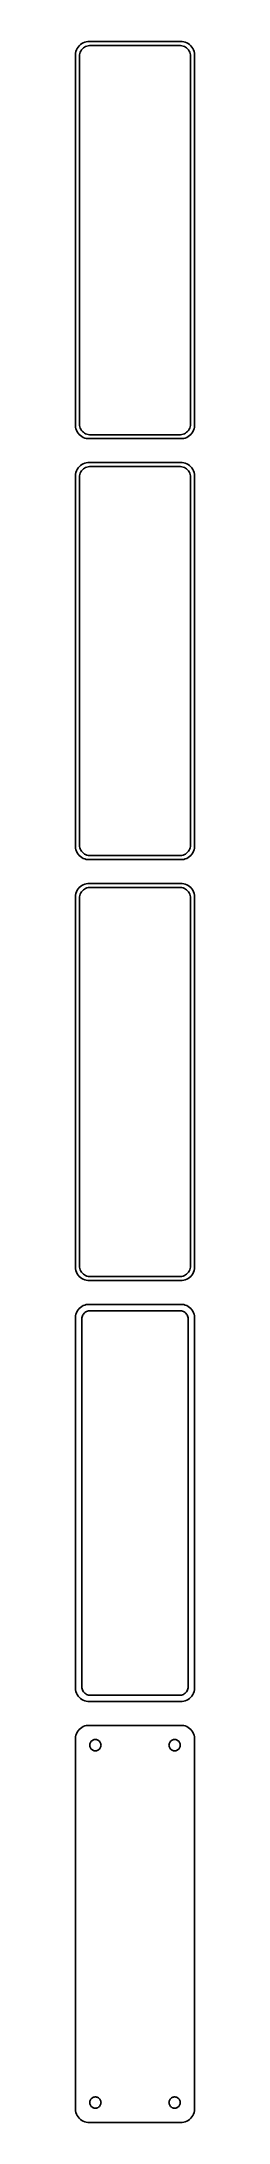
# Model space of a CAD drawing. Header units: metres. Extents: x -22 to 22, y 720 to 1506.
import ezdxf

# ---------------------------------------------------------------- set-up
doc = ezdxf.new("R2010")
doc.units = ezdxf.units.M

msp = doc.modelspace()

# ---------------------------------------------------------------- linework, layer by layer
for p, q in [((-22.4606, 1501.63), (-22.5, 1501)), ((-22.3429, 1502.24), (-22.4606, 1501.63)), ((-22.1489, 1502.84), (-22.3429, 1502.24)), ((-21.8815, 1503.41), (-22.1489, 1502.84)), ((-21.5451, 1503.94), (-21.8815, 1503.41)), ((-21.1448, 1504.42), (-21.5451, 1503.94)), ((-20.6871, 1504.85), (-21.1448, 1504.42)), ((-20.9684, 1501), (-20.8743, 1501.49)), ((-20.8743, 1501.49), (-20.7191, 1501.97)), ((-20.7191, 1501.97), (-20.5052, 1502.43)), ((-20.1791, 1505.22), (-20.6871, 1504.85)), ((-20.5052, 1502.43), (-20.2361, 1502.85)), ((-20.2361, 1502.85), (-19.9159, 1503.24)), ((-19.6289, 1505.52), (-20.1791, 1505.22)), ((-19.9159, 1503.24), (-19.5497, 1503.58)), ((-19.0451, 1505.76), (-19.6289, 1505.52)), ((-19.5497, 1503.58), (-19.1433, 1503.88)), ((-19.1433, 1503.88), (-18.7031, 1504.12)), ((-18.4369, 1505.91), (-19.0451, 1505.76)), ((-18.7031, 1504.12), (-18.2361, 1504.3)), ((-17.8139, 1505.99), (-18.4369, 1505.91)), ((-18.2361, 1504.3), (-17.7495, 1504.43)), ((17.8139, 1505.99), (-17.8139, 1505.99)), ((-17.7495, 1504.43), (-17.2512, 1504.49)), ((-17.2512, 1504.49), (17.2512, 1504.49)), ((17.2512, 1504.49), (17.7495, 1504.43)), ((17.7495, 1504.43), (18.2361, 1504.3)), ((18.4369, 1505.91), (17.8139, 1505.99)), ((18.2361, 1504.3), (18.7031, 1504.12)), ((19.0451, 1505.76), (18.4369, 1505.91)), ((18.7031, 1504.12), (19.1433, 1503.88)), ((19.6289, 1505.52), (19.0451, 1505.76)), ((19.1433, 1503.88), (19.5497, 1503.58)), ((19.5497, 1503.58), (19.9159, 1503.24)), ((20.1791, 1505.22), (19.6289, 1505.52)), ((19.9159, 1503.24), (20.2361, 1502.85)), ((20.6871, 1504.85), (20.1791, 1505.22)), ((20.2361, 1502.85), (20.5052, 1502.43)), ((20.5052, 1502.43), (20.7191, 1501.97)), ((21.1448, 1504.42), (20.6871, 1504.85)), ((20.7191, 1501.97), (20.8743, 1501.49)), ((20.8743, 1501.49), (20.9684, 1501)), ((21.5451, 1503.94), (21.1448, 1504.42)), ((21.8815, 1503.41), (21.5451, 1503.94)), ((22.1489, 1502.84), (21.8815, 1503.41)), ((22.3429, 1502.24), (22.1489, 1502.84)), ((22.4606, 1501.63), (22.3429, 1502.24)), ((22.5, 1501), (22.4606, 1501.63)), ((-22.5, 1501), (-22.5, 1361)), ((-21, 1500.5), (-20.9684, 1501)), ((-21, 1361.5), (-21, 1500.5)), ((20.9684, 1501), (21, 1500.5)), ((21, 1500.5), (21, 1361.5)), ((22.5, 1361), (22.5, 1501)), ((-22.5, 1361), (-22.4606, 1360.37)), ((-22.4606, 1360.37), (-22.3429, 1359.76)), ((-22.3429, 1359.76), (-22.1489, 1359.16)), ((-20.9684, 1361), (-21, 1361.5)), ((-20.8743, 1360.51), (-20.9684, 1361)), ((-20.7191, 1360.03), (-20.8743, 1360.51)), ((-20.5052, 1359.57), (-20.7191, 1360.03)), ((20.7191, 1360.03), (20.5052, 1359.57)), ((20.8743, 1360.51), (20.7191, 1360.03)), ((20.9684, 1361), (20.8743, 1360.51)), ((21, 1361.5), (20.9684, 1361)), ((22.1489, 1359.16), (22.3429, 1359.76)), ((22.3429, 1359.76), (22.4606, 1360.37)), ((22.4606, 1360.37), (22.5, 1361)), ((-22.1489, 1359.16), (-21.8815, 1358.59)), ((-21.8815, 1358.59), (-21.5451, 1358.06)), ((-21.5451, 1358.06), (-21.1448, 1357.58)), ((-21.1448, 1357.58), (-20.6871, 1357.15)), ((-20.6871, 1357.15), (-20.1791, 1356.78)), ((-20.2361, 1359.15), (-20.5052, 1359.57)), ((-19.9159, 1358.76), (-20.2361, 1359.15)), ((-20.1791, 1356.78), (-19.6289, 1356.48)), ((-19.5497, 1358.42), (-19.9159, 1358.76)), ((-19.6289, 1356.48), (-19.0451, 1356.24)), ((-19.1433, 1358.12), (-19.5497, 1358.42)), ((-18.7031, 1357.88), (-19.1433, 1358.12)), ((-19.0451, 1356.24), (-18.4369, 1356.09)), ((-18.2361, 1357.7), (-18.7031, 1357.88)), ((-18.4369, 1356.09), (-17.8139, 1356.01)), ((-17.7495, 1357.57), (-18.2361, 1357.7)), ((-17.8139, 1356.01), (17.8139, 1356.01)), ((-17.2512, 1357.51), (-17.7495, 1357.57)), ((17.2512, 1357.51), (-17.2512, 1357.51)), ((17.7495, 1357.57), (17.2512, 1357.51)), ((18.2361, 1357.7), (17.7495, 1357.57)), ((17.8139, 1356.01), (18.4369, 1356.09)), ((18.7031, 1357.88), (18.2361, 1357.7)), ((18.4369, 1356.09), (19.0451, 1356.24)), ((19.1433, 1358.12), (18.7031, 1357.88)), ((19.0451, 1356.24), (19.6289, 1356.48)), ((19.5497, 1358.42), (19.1433, 1358.12)), ((19.9159, 1358.76), (19.5497, 1358.42)), ((19.6289, 1356.48), (20.1791, 1356.78)), ((20.2361, 1359.15), (19.9159, 1358.76)), ((20.1791, 1356.78), (20.6871, 1357.15)), ((20.5052, 1359.57), (20.2361, 1359.15)), ((20.6871, 1357.15), (21.1448, 1357.58)), ((21.1448, 1357.58), (21.5451, 1358.06)), ((21.5451, 1358.06), (21.8815, 1358.59)), ((21.8815, 1358.59), (22.1489, 1359.16)), ((-21.8815, 1344.41), (-22.1489, 1343.84)), ((-21.5451, 1344.94), (-21.8815, 1344.41)), ((-21.1448, 1345.42), (-21.5451, 1344.94)), ((-20.6871, 1345.85), (-21.1448, 1345.42)), ((-20.1791, 1346.22), (-20.6871, 1345.85)), ((-20.2361, 1343.85), (-19.9159, 1344.24)), ((-19.6289, 1346.52), (-20.1791, 1346.22)), ((-19.9159, 1344.24), (-19.5497, 1344.58)), ((-19.0451, 1346.76), (-19.6289, 1346.52)), ((-19.5497, 1344.58), (-19.1433, 1344.88)), ((-19.1433, 1344.88), (-18.7031, 1345.12)), ((-18.4369, 1346.91), (-19.0451, 1346.76)), ((-18.7031, 1345.12), (-18.2361, 1345.3)), ((-17.8139, 1346.99), (-18.4369, 1346.91)), ((-18.2361, 1345.3), (-17.7495, 1345.43)), ((17.8139, 1346.99), (-17.8139, 1346.99)), ((-17.7495, 1345.43), (-17.2512, 1345.49)), ((-17.2512, 1345.49), (17.2512, 1345.49)), ((17.2512, 1345.49), (17.7495, 1345.43)), ((17.7495, 1345.43), (18.2361, 1345.3)), ((18.4369, 1346.91), (17.8139, 1346.99)), ((18.2361, 1345.3), (18.7031, 1345.12)), ((19.0451, 1346.76), (18.4369, 1346.91)), ((18.7031, 1345.12), (19.1433, 1344.88)), ((19.6289, 1346.52), (19.0451, 1346.76)), ((19.1433, 1344.88), (19.5497, 1344.58)), ((19.5497, 1344.58), (19.9159, 1344.24)), ((20.1791, 1346.22), (19.6289, 1346.52)), ((19.9159, 1344.24), (20.2361, 1343.85)), ((20.6871, 1345.85), (20.1791, 1346.22)), ((21.1448, 1345.42), (20.6871, 1345.85)), ((21.5451, 1344.94), (21.1448, 1345.42)), ((21.8815, 1344.41), (21.5451, 1344.94)), ((22.1489, 1343.84), (21.8815, 1344.41)), ((-22.4606, 1342.63), (-22.5, 1342)), ((-22.5, 1342), (-22.5, 1202)), ((-22.3429, 1343.24), (-22.4606, 1342.63)), ((-22.1489, 1343.84), (-22.3429, 1343.24)), ((-21, 1341.5), (-20.9684, 1342)), ((-21, 1202.5), (-21, 1341.5)), ((-20.9684, 1342), (-20.8743, 1342.49)), ((-20.8743, 1342.49), (-20.7191, 1342.97)), ((-20.7191, 1342.97), (-20.5052, 1343.43)), ((-20.5052, 1343.43), (-20.2361, 1343.85)), ((20.2361, 1343.85), (20.5052, 1343.43)), ((20.5052, 1343.43), (20.7191, 1342.97)), ((20.7191, 1342.97), (20.8743, 1342.49)), ((20.8743, 1342.49), (20.9684, 1342)), ((20.9684, 1342), (21, 1341.5)), ((21, 1341.5), (21, 1202.5)), ((22.3429, 1343.24), (22.1489, 1343.84)), ((22.4606, 1342.63), (22.3429, 1343.24)), ((22.5, 1342), (22.4606, 1342.63)), ((22.5, 1202), (22.5, 1342)), ((-22.5, 1202), (-22.4606, 1201.37)), ((-22.4606, 1201.37), (-22.3429, 1200.76)), ((-22.3429, 1200.76), (-22.1489, 1200.16)), ((-22.1489, 1200.16), (-21.8815, 1199.59)), ((-21.8815, 1199.59), (-21.5451, 1199.06)), ((-21.5451, 1199.06), (-21.1448, 1198.58)), ((-21.1448, 1198.58), (-20.6871, 1198.15)), ((-20.9684, 1202), (-21, 1202.5)), ((-20.8743, 1201.51), (-20.9684, 1202)), ((-20.7191, 1201.03), (-20.8743, 1201.51)), ((-20.5052, 1200.57), (-20.7191, 1201.03)), ((-20.6871, 1198.15), (-20.1791, 1197.78)), ((-20.2361, 1200.15), (-20.5052, 1200.57)), ((-19.9159, 1199.76), (-20.2361, 1200.15)), ((-20.1791, 1197.78), (-19.6289, 1197.48)), ((-19.5497, 1199.42), (-19.9159, 1199.76)), ((-19.6289, 1197.48), (-19.0451, 1197.24)), ((-19.1433, 1199.12), (-19.5497, 1199.42)), ((-18.7031, 1198.88), (-19.1433, 1199.12)), ((-19.0451, 1197.24), (-18.4369, 1197.09)), ((-18.2361, 1198.7), (-18.7031, 1198.88)), ((-18.4369, 1197.09), (-17.8139, 1197.01)), ((-17.7495, 1198.57), (-18.2361, 1198.7)), ((-17.8139, 1197.01), (17.8139, 1197.01)), ((-17.2512, 1198.51), (-17.7495, 1198.57)), ((17.2512, 1198.51), (-17.2512, 1198.51)), ((17.7495, 1198.57), (17.2512, 1198.51)), ((18.2361, 1198.7), (17.7495, 1198.57)), ((17.8139, 1197.01), (18.4369, 1197.09)), ((18.7031, 1198.88), (18.2361, 1198.7)), ((18.4369, 1197.09), (19.0451, 1197.24)), ((19.1433, 1199.12), (18.7031, 1198.88)), ((19.0451, 1197.24), (19.6289, 1197.48)), ((19.5497, 1199.42), (19.1433, 1199.12)), ((19.9159, 1199.76), (19.5497, 1199.42)), ((19.6289, 1197.48), (20.1791, 1197.78)), ((20.2361, 1200.15), (19.9159, 1199.76)), ((20.1791, 1197.78), (20.6871, 1198.15)), ((20.5052, 1200.57), (20.2361, 1200.15)), ((20.7191, 1201.03), (20.5052, 1200.57)), ((20.6871, 1198.15), (21.1448, 1198.58)), ((20.8743, 1201.51), (20.7191, 1201.03)), ((20.9684, 1202), (20.8743, 1201.51)), ((21, 1202.5), (20.9684, 1202)), ((21.1448, 1198.58), (21.5451, 1199.06)), ((21.5451, 1199.06), (21.8815, 1199.59)), ((21.8815, 1199.59), (22.1489, 1200.16)), ((22.1489, 1200.16), (22.3429, 1200.76)), ((22.3429, 1200.76), (22.4606, 1201.37)), ((22.4606, 1201.37), (22.5, 1202)), ((-20.6871, 1186.85), (-21.1448, 1186.42)), ((-20.1791, 1187.22), (-20.6871, 1186.85)), ((-19.6289, 1187.52), (-20.1791, 1187.22)), ((-19.0451, 1187.76), (-19.6289, 1187.52)), ((-18.4369, 1187.91), (-19.0451, 1187.76)), ((-17.8139, 1187.99), (-18.4369, 1187.91)), ((17.8139, 1187.99), (-17.8139, 1187.99)), ((18.4369, 1187.91), (17.8139, 1187.99)), ((19.0451, 1187.76), (18.4369, 1187.91)), ((19.6289, 1187.52), (19.0451, 1187.76)), ((20.1791, 1187.22), (19.6289, 1187.52)), ((20.6871, 1186.85), (20.1791, 1187.22)), ((21.1448, 1186.42), (20.6871, 1186.85)), ((-22.4606, 1183.63), (-22.5, 1183)), ((-22.5, 1183), (-22.5, 1043)), ((-22.3429, 1184.24), (-22.4606, 1183.63)), ((-22.1489, 1184.84), (-22.3429, 1184.24)), ((-21.8815, 1185.41), (-22.1489, 1184.84)), ((-21.5451, 1185.94), (-21.8815, 1185.41)), ((-21.1448, 1186.42), (-21.5451, 1185.94)), ((-21, 1182.5), (-20.9684, 1183)), ((-21, 1043.5), (-21, 1182.5)), ((-20.9684, 1183), (-20.8743, 1183.49)), ((-20.8743, 1183.49), (-20.7191, 1183.97)), ((-20.7191, 1183.97), (-20.5052, 1184.43)), ((-20.5052, 1184.43), (-20.2361, 1184.85)), ((-20.2361, 1184.85), (-19.9159, 1185.24)), ((-19.9159, 1185.24), (-19.5497, 1185.58)), ((-19.5497, 1185.58), (-19.1433, 1185.88)), ((-19.1433, 1185.88), (-18.7031, 1186.12)), ((-18.7031, 1186.12), (-18.2361, 1186.3)), ((-18.2361, 1186.3), (-17.7495, 1186.43)), ((-17.7495, 1186.43), (-17.2512, 1186.49)), ((-17.2512, 1186.49), (17.2512, 1186.49)), ((17.2512, 1186.49), (17.7495, 1186.43)), ((17.7495, 1186.43), (18.2361, 1186.3)), ((18.2361, 1186.3), (18.7031, 1186.12)), ((18.7031, 1186.12), (19.1433, 1185.88)), ((19.1433, 1185.88), (19.5497, 1185.58)), ((19.5497, 1185.58), (19.9159, 1185.24)), ((19.9159, 1185.24), (20.2361, 1184.85)), ((20.2361, 1184.85), (20.5052, 1184.43)), ((20.5052, 1184.43), (20.7191, 1183.97)), ((20.7191, 1183.97), (20.8743, 1183.49)), ((20.8743, 1183.49), (20.9684, 1183)), ((20.9684, 1183), (21, 1182.5)), ((21, 1182.5), (21, 1043.5)), ((21.5451, 1185.94), (21.1448, 1186.42)), ((21.8815, 1185.41), (21.5451, 1185.94)), ((22.1489, 1184.84), (21.8815, 1185.41)), ((22.3429, 1184.24), (22.1489, 1184.84)), ((22.4606, 1183.63), (22.3429, 1184.24)), ((22.5, 1183), (22.4606, 1183.63)), ((22.5, 1043), (22.5, 1183)), ((-22.5, 1043), (-22.4606, 1042.37)), ((-22.4606, 1042.37), (-22.3429, 1041.76)), ((-22.3429, 1041.76), (-22.1489, 1041.16)), ((-22.1489, 1041.16), (-21.8815, 1040.59)), ((-21.8815, 1040.59), (-21.5451, 1040.06)), ((-21.5451, 1040.06), (-21.1448, 1039.58)), ((-21.1448, 1039.58), (-20.6871, 1039.15)), ((-20.9684, 1043), (-21, 1043.5)), ((-20.8743, 1042.51), (-20.9684, 1043)), ((-20.7191, 1042.03), (-20.8743, 1042.51)), ((-20.5052, 1041.57), (-20.7191, 1042.03)), ((-20.6871, 1039.15), (-20.1791, 1038.78)), ((-20.2361, 1041.15), (-20.5052, 1041.57)), ((-19.9159, 1040.76), (-20.2361, 1041.15)), ((-20.1791, 1038.78), (-19.6289, 1038.48)), ((-19.5497, 1040.42), (-19.9159, 1040.76)), ((-19.6289, 1038.48), (-19.0451, 1038.24)), ((-19.1433, 1040.12), (-19.5497, 1040.42)), ((-18.7031, 1039.88), (-19.1433, 1040.12)), ((-19.0451, 1038.24), (-18.4369, 1038.09)), ((-18.2361, 1039.7), (-18.7031, 1039.88)), ((-18.4369, 1038.09), (-17.8139, 1038.01)), ((-17.7495, 1039.57), (-18.2361, 1039.7)), ((-17.8139, 1038.01), (17.8139, 1038.01)), ((-17.2512, 1039.51), (-17.7495, 1039.57)), ((17.2512, 1039.51), (-17.2512, 1039.51)), ((17.7495, 1039.57), (17.2512, 1039.51)), ((18.2361, 1039.7), (17.7495, 1039.57)), ((17.8139, 1038.01), (18.4369, 1038.09)), ((18.7031, 1039.88), (18.2361, 1039.7)), ((18.4369, 1038.09), (19.0451, 1038.24)), ((19.1433, 1040.12), (18.7031, 1039.88)), ((19.0451, 1038.24), (19.6289, 1038.48)), ((19.5497, 1040.42), (19.1433, 1040.12)), ((19.9159, 1040.76), (19.5497, 1040.42)), ((19.6289, 1038.48), (20.1791, 1038.78)), ((20.2361, 1041.15), (19.9159, 1040.76)), ((20.1791, 1038.78), (20.6871, 1039.15)), ((20.5052, 1041.57), (20.2361, 1041.15)), ((20.7191, 1042.03), (20.5052, 1041.57)), ((20.6871, 1039.15), (21.1448, 1039.58)), ((20.8743, 1042.51), (20.7191, 1042.03)), ((20.9684, 1043), (20.8743, 1042.51)), ((21, 1043.5), (20.9684, 1043)), ((21.1448, 1039.58), (21.5451, 1040.06)), ((21.5451, 1040.06), (21.8815, 1040.59)), ((21.8815, 1040.59), (22.1489, 1041.16)), ((22.1489, 1041.16), (22.3429, 1041.76)), ((22.3429, 1041.76), (22.4606, 1042.37)), ((22.4606, 1042.37), (22.5, 1043)), ((-22.4606, 1024.63), (-22.5, 1024)), ((-22.5, 1024), (-22.5, 884)), ((-22.3429, 1025.24), (-22.4606, 1024.63)), ((-22.1489, 1025.84), (-22.3429, 1025.24)), ((-21.8815, 1026.41), (-22.1489, 1025.84)), ((-21.5451, 1026.94), (-21.8815, 1026.41)), ((-21.1448, 1027.42), (-21.5451, 1026.94)), ((-20.6871, 1027.85), (-21.1448, 1027.42)), ((-20.1791, 1028.22), (-20.6871, 1027.85)), ((-19.6289, 1028.52), (-20.1791, 1028.22)), ((-20.1129, 1023.5), (-20.0884, 1023.89)), ((-20.1129, 884.5), (-20.1129, 1023.5)), ((-20.0884, 1023.89), (-20.0151, 1024.27)), ((-20.0151, 1024.27), (-19.8943, 1024.65)), ((-19.8943, 1024.65), (-19.7279, 1025)), ((-19.7279, 1025), (-19.5184, 1025.33)), ((-19.0451, 1028.76), (-19.6289, 1028.52)), ((-19.5184, 1025.33), (-19.2692, 1025.63)), ((-19.2692, 1025.63), (-18.9842, 1025.9)), ((-18.4369, 1028.91), (-19.0451, 1028.76)), ((-18.9842, 1025.9), (-18.668, 1026.13)), ((-18.668, 1026.13), (-18.3254, 1026.32)), ((-17.8139, 1028.99), (-18.4369, 1028.91)), ((-18.3254, 1026.32), (-17.9619, 1026.46)), ((-17.9619, 1026.46), (-17.5833, 1026.56)), ((17.8139, 1028.99), (-17.8139, 1028.99)), ((-17.5833, 1026.56), (-17.1954, 1026.61)), ((-17.1954, 1026.61), (17.1954, 1026.61)), ((17.1954, 1026.61), (17.5833, 1026.56)), ((17.5833, 1026.56), (17.9619, 1026.46)), ((18.4369, 1028.91), (17.8139, 1028.99)), ((17.9619, 1026.46), (18.3254, 1026.32)), ((18.3254, 1026.32), (18.668, 1026.13)), ((19.0451, 1028.76), (18.4369, 1028.91)), ((18.668, 1026.13), (18.9842, 1025.9)), ((18.9842, 1025.9), (19.2692, 1025.63)), ((19.6289, 1028.52), (19.0451, 1028.76)), ((19.2692, 1025.63), (19.5184, 1025.33)), ((19.5184, 1025.33), (19.7279, 1025)), ((20.1791, 1028.22), (19.6289, 1028.52)), ((19.7279, 1025), (19.8943, 1024.65)), ((19.8943, 1024.65), (20.0151, 1024.27)), ((20.0151, 1024.27), (20.0884, 1023.89)), ((20.0884, 1023.89), (20.1129, 1023.5)), ((20.1129, 1023.5), (20.1129, 884.5)), ((20.6871, 1027.85), (20.1791, 1028.22)), ((21.1448, 1027.42), (20.6871, 1027.85)), ((21.5451, 1026.94), (21.1448, 1027.42)), ((21.8815, 1026.41), (21.5451, 1026.94)), ((22.1489, 1025.84), (21.8815, 1026.41)), ((22.3429, 1025.24), (22.1489, 1025.84)), ((22.4606, 1024.63), (22.3429, 1025.24)), ((22.5, 1024), (22.4606, 1024.63)), ((22.5, 884), (22.5, 1024)), ((-22.5, 884), (-22.4606, 883.373)), ((-22.4606, 883.373), (-22.3429, 882.757)), ((-22.3429, 882.757), (-22.1489, 882.159)), ((-22.1489, 882.159), (-21.8815, 881.591)), ((-21.8815, 881.591), (-21.5451, 881.061)), ((-21.5451, 881.061), (-21.1448, 880.577)), ((-21.1448, 880.577), (-20.6871, 880.147)), ((-20.0884, 884.11), (-20.1129, 884.5)), ((-20.0151, 883.726), (-20.0884, 884.11)), ((-19.8943, 883.354), (-20.0151, 883.726)), ((-19.7279, 883), (-19.8943, 883.354)), ((-19.5184, 882.67), (-19.7279, 883)), ((-19.2692, 882.369), (-19.5184, 882.67)), ((-18.9842, 882.101), (-19.2692, 882.369)), ((-18.668, 881.872), (-18.9842, 882.101)), ((-18.3254, 881.683), (-18.668, 881.872)), ((-17.9619, 881.539), (-18.3254, 881.683)), ((-17.5833, 881.442), (-17.9619, 881.539)), ((-17.1954, 881.393), (-17.5833, 881.442)), ((17.1954, 881.393), (-17.1954, 881.393)), ((17.5833, 881.442), (17.1954, 881.393)), ((17.9619, 881.539), (17.5833, 881.442)), ((18.3254, 881.683), (17.9619, 881.539)), ((18.668, 881.872), (18.3254, 881.683)), ((18.9842, 882.101), (18.668, 881.872)), ((19.2692, 882.369), (18.9842, 882.101)), ((19.5184, 882.67), (19.2692, 882.369)), ((19.7279, 883), (19.5184, 882.67)), ((19.8943, 883.354), (19.7279, 883)), ((20.0151, 883.726), (19.8943, 883.354)), ((20.0884, 884.11), (20.0151, 883.726)), ((20.1129, 884.5), (20.0884, 884.11)), ((20.6871, 880.147), (21.1448, 880.577)), ((21.1448, 880.577), (21.5451, 881.061)), ((21.5451, 881.061), (21.8815, 881.591)), ((21.8815, 881.591), (22.1489, 882.159)), ((22.1489, 882.159), (22.3429, 882.757)), ((22.3429, 882.757), (22.4606, 883.373)), ((22.4606, 883.373), (22.5, 884)), ((-20.6871, 880.147), (-20.1791, 879.778)), ((-20.1791, 879.778), (-19.6289, 879.476)), ((-19.6289, 879.476), (-19.0451, 879.245)), ((-19.0451, 879.245), (-18.4369, 879.089)), ((-18.4369, 879.089), (-17.8139, 879.01)), ((-17.8139, 879.01), (17.8139, 879.01)), ((17.8139, 879.01), (18.4369, 879.089)), ((18.4369, 879.089), (19.0451, 879.245)), ((19.0451, 879.245), (19.6289, 879.476)), ((19.6289, 879.476), (20.1791, 879.778)), ((20.1791, 879.778), (20.6871, 880.147)), ((-22.4606, 865.627), (-22.5, 865)), ((-22.5, 865), (-22.5, 725)), ((-22.3429, 866.243), (-22.4606, 865.627)), ((-22.1489, 866.841), (-22.3429, 866.243)), ((-21.8815, 867.409), (-22.1489, 866.841)), ((-21.5451, 867.939), (-21.8815, 867.409)), ((-21.1448, 868.423), (-21.5451, 867.939)), ((-20.6871, 868.853), (-21.1448, 868.423)), ((-20.1791, 869.222), (-20.6871, 868.853)), ((-19.6289, 869.524), (-20.1791, 869.222)), ((-19.0451, 869.755), (-19.6289, 869.524)), ((-18.4369, 869.911), (-19.0451, 869.755)), ((-17.8139, 869.99), (-18.4369, 869.911)), ((17.8139, 869.99), (-17.8139, 869.99)), ((-15.6598, 864.531), (-15.4001, 864.597)), ((-15.4001, 864.597), (-15.1341, 864.631)), ((-15.1341, 864.631), (-14.8659, 864.631)), ((-14.8659, 864.631), (-14.5999, 864.597)), ((-14.5999, 864.597), (-14.3401, 864.531)), ((14.3401, 864.531), (14.5999, 864.597)), ((14.5999, 864.597), (14.8659, 864.631)), ((14.8659, 864.631), (15.1341, 864.631)), ((15.1341, 864.631), (15.4001, 864.597)), ((15.4001, 864.597), (15.6598, 864.531)), ((18.4369, 869.911), (17.8139, 869.99)), ((19.0451, 869.755), (18.4369, 869.911)), ((19.6289, 869.524), (19.0451, 869.755)), ((20.1791, 869.222), (19.6289, 869.524)), ((20.6871, 868.853), (20.1791, 869.222)), ((21.1448, 868.423), (20.6871, 868.853)), ((21.5451, 867.939), (21.1448, 868.423)), ((21.8815, 867.409), (21.5451, 867.939)), ((22.1489, 866.841), (21.8815, 867.409)), ((22.3429, 866.243), (22.1489, 866.841)), ((22.4606, 865.627), (22.3429, 866.243)), ((22.5, 865), (22.4606, 865.627)), ((22.5, 725), (22.5, 865)), ((-17.1353, 862.5), (-17.1185, 862.768)), ((-17.1185, 862.232), (-17.1353, 862.5)), ((-17.1185, 862.768), (-17.0682, 863.031)), ((-17.0682, 861.969), (-17.1185, 862.232)), ((-17.0682, 863.031), (-16.9853, 863.286)), ((-16.9853, 861.714), (-17.0682, 861.969)), ((-16.9853, 863.286), (-16.8712, 863.529)), ((-16.8712, 861.471), (-16.9853, 861.714)), ((-16.8712, 863.529), (-16.7275, 863.755)), ((-16.7275, 861.245), (-16.8712, 861.471)), ((-16.7275, 863.755), (-16.5565, 863.962)), ((-16.5565, 861.038), (-16.7275, 861.245)), ((-16.5565, 863.962), (-16.3611, 864.145)), ((-16.3611, 860.855), (-16.5565, 861.038)), ((-16.3611, 864.145), (-16.1441, 864.303)), ((-16.1441, 860.697), (-16.3611, 860.855)), ((-16.1441, 864.303), (-15.9091, 864.432)), ((-15.9091, 860.568), (-16.1441, 860.697)), ((-15.9091, 864.432), (-15.6598, 864.531)), ((-15.6598, 860.469), (-15.9091, 860.568)), ((-15.4001, 860.403), (-15.6598, 860.469)), ((-15.1341, 860.369), (-15.4001, 860.403)), ((-14.8659, 860.369), (-15.1341, 860.369)), ((-14.5999, 860.403), (-14.8659, 860.369)), ((-14.3401, 860.469), (-14.5999, 860.403)), ((-14.3401, 864.531), (-14.0908, 864.432)), ((-14.0908, 860.568), (-14.3401, 860.469)), ((-14.0908, 864.432), (-13.8559, 864.303)), ((-13.8559, 860.697), (-14.0908, 860.568)), ((-13.8559, 864.303), (-13.6389, 864.145)), ((-13.6389, 860.855), (-13.8559, 860.697)), ((-13.6389, 864.145), (-13.4434, 863.962)), ((-13.4434, 861.038), (-13.6389, 860.855)), ((-13.4434, 863.962), (-13.2725, 863.755)), ((-13.2725, 861.245), (-13.4434, 861.038)), ((-13.2725, 863.755), (-13.1288, 863.529)), ((-13.1288, 861.471), (-13.2725, 861.245)), ((-13.1288, 863.529), (-13.0146, 863.286)), ((-13.0146, 861.714), (-13.1288, 861.471)), ((-13.0146, 863.286), (-12.9318, 863.031)), ((-12.9318, 861.969), (-13.0146, 861.714)), ((-12.9318, 863.031), (-12.8815, 862.768)), ((-12.8815, 862.232), (-12.9318, 861.969)), ((-12.8815, 862.768), (-12.8647, 862.5)), ((-12.8647, 862.5), (-12.8815, 862.232)), ((12.8647, 862.5), (12.8815, 862.768)), ((12.8815, 862.232), (12.8647, 862.5)), ((12.8815, 862.768), (12.9318, 863.031)), ((12.9318, 861.969), (12.8815, 862.232)), ((12.9318, 863.031), (13.0146, 863.286)), ((13.0146, 861.714), (12.9318, 861.969)), ((13.0146, 863.286), (13.1288, 863.529)), ((13.1288, 861.471), (13.0146, 861.714)), ((13.1288, 863.529), (13.2725, 863.755)), ((13.2725, 861.245), (13.1288, 861.471)), ((13.2725, 863.755), (13.4434, 863.962)), ((13.4434, 861.038), (13.2725, 861.245)), ((13.4434, 863.962), (13.6389, 864.145)), ((13.6389, 860.855), (13.4434, 861.038)), ((13.6389, 864.145), (13.8559, 864.303)), ((13.8559, 860.697), (13.6389, 860.855)), ((13.8559, 864.303), (14.0908, 864.432)), ((14.0908, 860.568), (13.8559, 860.697)), ((14.0908, 864.432), (14.3401, 864.531)), ((14.3401, 860.469), (14.0908, 860.568)), ((14.5999, 860.403), (14.3401, 860.469)), ((14.8659, 860.369), (14.5999, 860.403)), ((15.1341, 860.369), (14.8659, 860.369)), ((15.4001, 860.403), (15.1341, 860.369)), ((15.6598, 860.469), (15.4001, 860.403)), ((15.6598, 864.531), (15.9091, 864.432)), ((15.9091, 860.568), (15.6598, 860.469)), ((15.9091, 864.432), (16.1441, 864.303)), ((16.1441, 860.697), (15.9091, 860.568)), ((16.1441, 864.303), (16.3611, 864.145)), ((16.3611, 860.855), (16.1441, 860.697)), ((16.3611, 864.145), (16.5565, 863.962)), ((16.5565, 861.038), (16.3611, 860.855)), ((16.5565, 863.962), (16.7275, 863.755)), ((16.7275, 861.245), (16.5565, 861.038)), ((16.7275, 863.755), (16.8712, 863.529)), ((16.8712, 861.471), (16.7275, 861.245)), ((16.8712, 863.529), (16.9853, 863.286)), ((16.9853, 861.714), (16.8712, 861.471)), ((16.9853, 863.286), (17.0682, 863.031)), ((17.0682, 861.969), (16.9853, 861.714)), ((17.0682, 863.031), (17.1185, 862.768)), ((17.1185, 862.232), (17.0682, 861.969)), ((17.1185, 862.768), (17.1353, 862.5)), ((17.1353, 862.5), (17.1185, 862.232)), ((-22.5, 725), (-22.4606, 724.373)), ((-22.4606, 724.373), (-22.3429, 723.757)), ((-22.3429, 723.757), (-22.1489, 723.159)), ((-22.1489, 723.159), (-21.8815, 722.591)), ((-17.1353, 727.5), (-17.1185, 727.768)), ((-17.1185, 727.232), (-17.1353, 727.5)), ((-17.1185, 727.768), (-17.0682, 728.031)), ((-17.0682, 726.969), (-17.1185, 727.232)), ((-17.0682, 728.031), (-16.9853, 728.286)), ((-16.9853, 726.714), (-17.0682, 726.969)), ((-16.9853, 728.286), (-16.8712, 728.529)), ((-16.8712, 726.471), (-16.9853, 726.714)), ((-16.8712, 728.529), (-16.7275, 728.755)), ((-16.7275, 726.245), (-16.8712, 726.471)), ((-16.7275, 728.755), (-16.5565, 728.962)), ((-16.5565, 726.038), (-16.7275, 726.245)), ((-16.5565, 728.962), (-16.3611, 729.145)), ((-16.3611, 725.855), (-16.5565, 726.038)), ((-16.3611, 729.145), (-16.1441, 729.303)), ((-16.1441, 725.697), (-16.3611, 725.855)), ((-16.1441, 729.303), (-15.9091, 729.432)), ((-15.9091, 725.568), (-16.1441, 725.697)), ((-15.9091, 729.432), (-15.6598, 729.531)), ((-15.6598, 725.469), (-15.9091, 725.568)), ((-15.6598, 729.531), (-15.4001, 729.597)), ((-15.4001, 725.403), (-15.6598, 725.469)), ((-15.4001, 729.597), (-15.1341, 729.631)), ((-15.1341, 725.369), (-15.4001, 725.403)), ((-15.1341, 729.631), (-14.8659, 729.631)), ((-14.8659, 725.369), (-15.1341, 725.369)), ((-14.8659, 729.631), (-14.5999, 729.597)), ((-14.5999, 725.403), (-14.8659, 725.369)), ((-14.5999, 729.597), (-14.3401, 729.531)), ((-14.3401, 725.469), (-14.5999, 725.403)), ((-14.3401, 729.531), (-14.0908, 729.432)), ((-14.0908, 725.568), (-14.3401, 725.469)), ((-14.0908, 729.432), (-13.8559, 729.303)), ((-13.8559, 725.697), (-14.0908, 725.568)), ((-13.8559, 729.303), (-13.6389, 729.145)), ((-13.6389, 725.855), (-13.8559, 725.697)), ((-13.6389, 729.145), (-13.4434, 728.962)), ((-13.4434, 726.038), (-13.6389, 725.855)), ((-13.4434, 728.962), (-13.2725, 728.755)), ((-13.2725, 726.245), (-13.4434, 726.038)), ((-13.2725, 728.755), (-13.1288, 728.529)), ((-13.1288, 726.471), (-13.2725, 726.245)), ((-13.1288, 728.529), (-13.0146, 728.286)), ((-13.0146, 726.714), (-13.1288, 726.471)), ((-13.0146, 728.286), (-12.9318, 728.031)), ((-12.9318, 726.969), (-13.0146, 726.714)), ((-12.9318, 728.031), (-12.8815, 727.768)), ((-12.8815, 727.232), (-12.9318, 726.969)), ((-12.8815, 727.768), (-12.8647, 727.5)), ((-12.8647, 727.5), (-12.8815, 727.232)), ((12.8647, 727.5), (12.8815, 727.768)), ((12.8815, 727.232), (12.8647, 727.5)), ((12.8815, 727.768), (12.9318, 728.031)), ((12.9318, 726.969), (12.8815, 727.232)), ((12.9318, 728.031), (13.0146, 728.286)), ((13.0146, 726.714), (12.9318, 726.969)), ((13.0146, 728.286), (13.1288, 728.529)), ((13.1288, 726.471), (13.0146, 726.714)), ((13.1288, 728.529), (13.2725, 728.755)), ((13.2725, 726.245), (13.1288, 726.471)), ((13.2725, 728.755), (13.4434, 728.962)), ((13.4434, 726.038), (13.2725, 726.245)), ((13.4434, 728.962), (13.6389, 729.145)), ((13.6389, 725.855), (13.4434, 726.038)), ((13.6389, 729.145), (13.8559, 729.303)), ((13.8559, 725.697), (13.6389, 725.855)), ((13.8559, 729.303), (14.0908, 729.432)), ((14.0908, 725.568), (13.8559, 725.697)), ((14.0908, 729.432), (14.3401, 729.531)), ((14.3401, 725.469), (14.0908, 725.568)), ((14.3401, 729.531), (14.5999, 729.597)), ((14.5999, 725.403), (14.3401, 725.469)), ((14.5999, 729.597), (14.8659, 729.631)), ((14.8659, 725.369), (14.5999, 725.403)), ((14.8659, 729.631), (15.1341, 729.631)), ((15.1341, 725.369), (14.8659, 725.369)), ((15.1341, 729.631), (15.4001, 729.597)), ((15.4001, 725.403), (15.1341, 725.369)), ((15.4001, 729.597), (15.6598, 729.531)), ((15.6598, 725.469), (15.4001, 725.403)), ((15.6598, 729.531), (15.9091, 729.432)), ((15.9091, 725.568), (15.6598, 725.469)), ((15.9091, 729.432), (16.1441, 729.303)), ((16.1441, 725.697), (15.9091, 725.568)), ((16.1441, 729.303), (16.3611, 729.145)), ((16.3611, 725.855), (16.1441, 725.697)), ((16.3611, 729.145), (16.5565, 728.962)), ((16.5565, 726.038), (16.3611, 725.855)), ((16.5565, 728.962), (16.7275, 728.755)), ((16.7275, 726.245), (16.5565, 726.038)), ((16.7275, 728.755), (16.8712, 728.529)), ((16.8712, 726.471), (16.7275, 726.245)), ((16.8712, 728.529), (16.9853, 728.286)), ((16.9853, 726.714), (16.8712, 726.471)), ((16.9853, 728.286), (17.0682, 728.031)), ((17.0682, 726.969), (16.9853, 726.714)), ((17.0682, 728.031), (17.1185, 727.768)), ((17.1185, 727.232), (17.0682, 726.969)), ((17.1185, 727.768), (17.1353, 727.5)), ((17.1353, 727.5), (17.1185, 727.232)), ((21.8815, 722.591), (22.1489, 723.159)), ((22.1489, 723.159), (22.3429, 723.757)), ((22.3429, 723.757), (22.4606, 724.373)), ((22.4606, 724.373), (22.5, 725)), ((-21.8815, 722.591), (-21.5451, 722.061)), ((-21.5451, 722.061), (-21.1448, 721.577)), ((-21.1448, 721.577), (-20.6871, 721.147)), ((-20.6871, 721.147), (-20.1791, 720.778)), ((-20.1791, 720.778), (-19.6289, 720.476)), ((-19.6289, 720.476), (-19.0451, 720.245)), ((-19.0451, 720.245), (-18.4369, 720.089)), ((-18.4369, 720.089), (-17.8139, 720.01)), ((-17.8139, 720.01), (17.8139, 720.01)), ((17.8139, 720.01), (18.4369, 720.089)), ((18.4369, 720.089), (19.0451, 720.245)), ((19.0451, 720.245), (19.6289, 720.476)), ((19.6289, 720.476), (20.1791, 720.778)), ((20.1791, 720.778), (20.6871, 721.147)), ((20.6871, 721.147), (21.1448, 721.577)), ((21.1448, 721.577), (21.5451, 722.061)), ((21.5451, 722.061), (21.8815, 722.591))]:
    msp.add_line(p, q)

doc.saveas('drawing.dxf')
